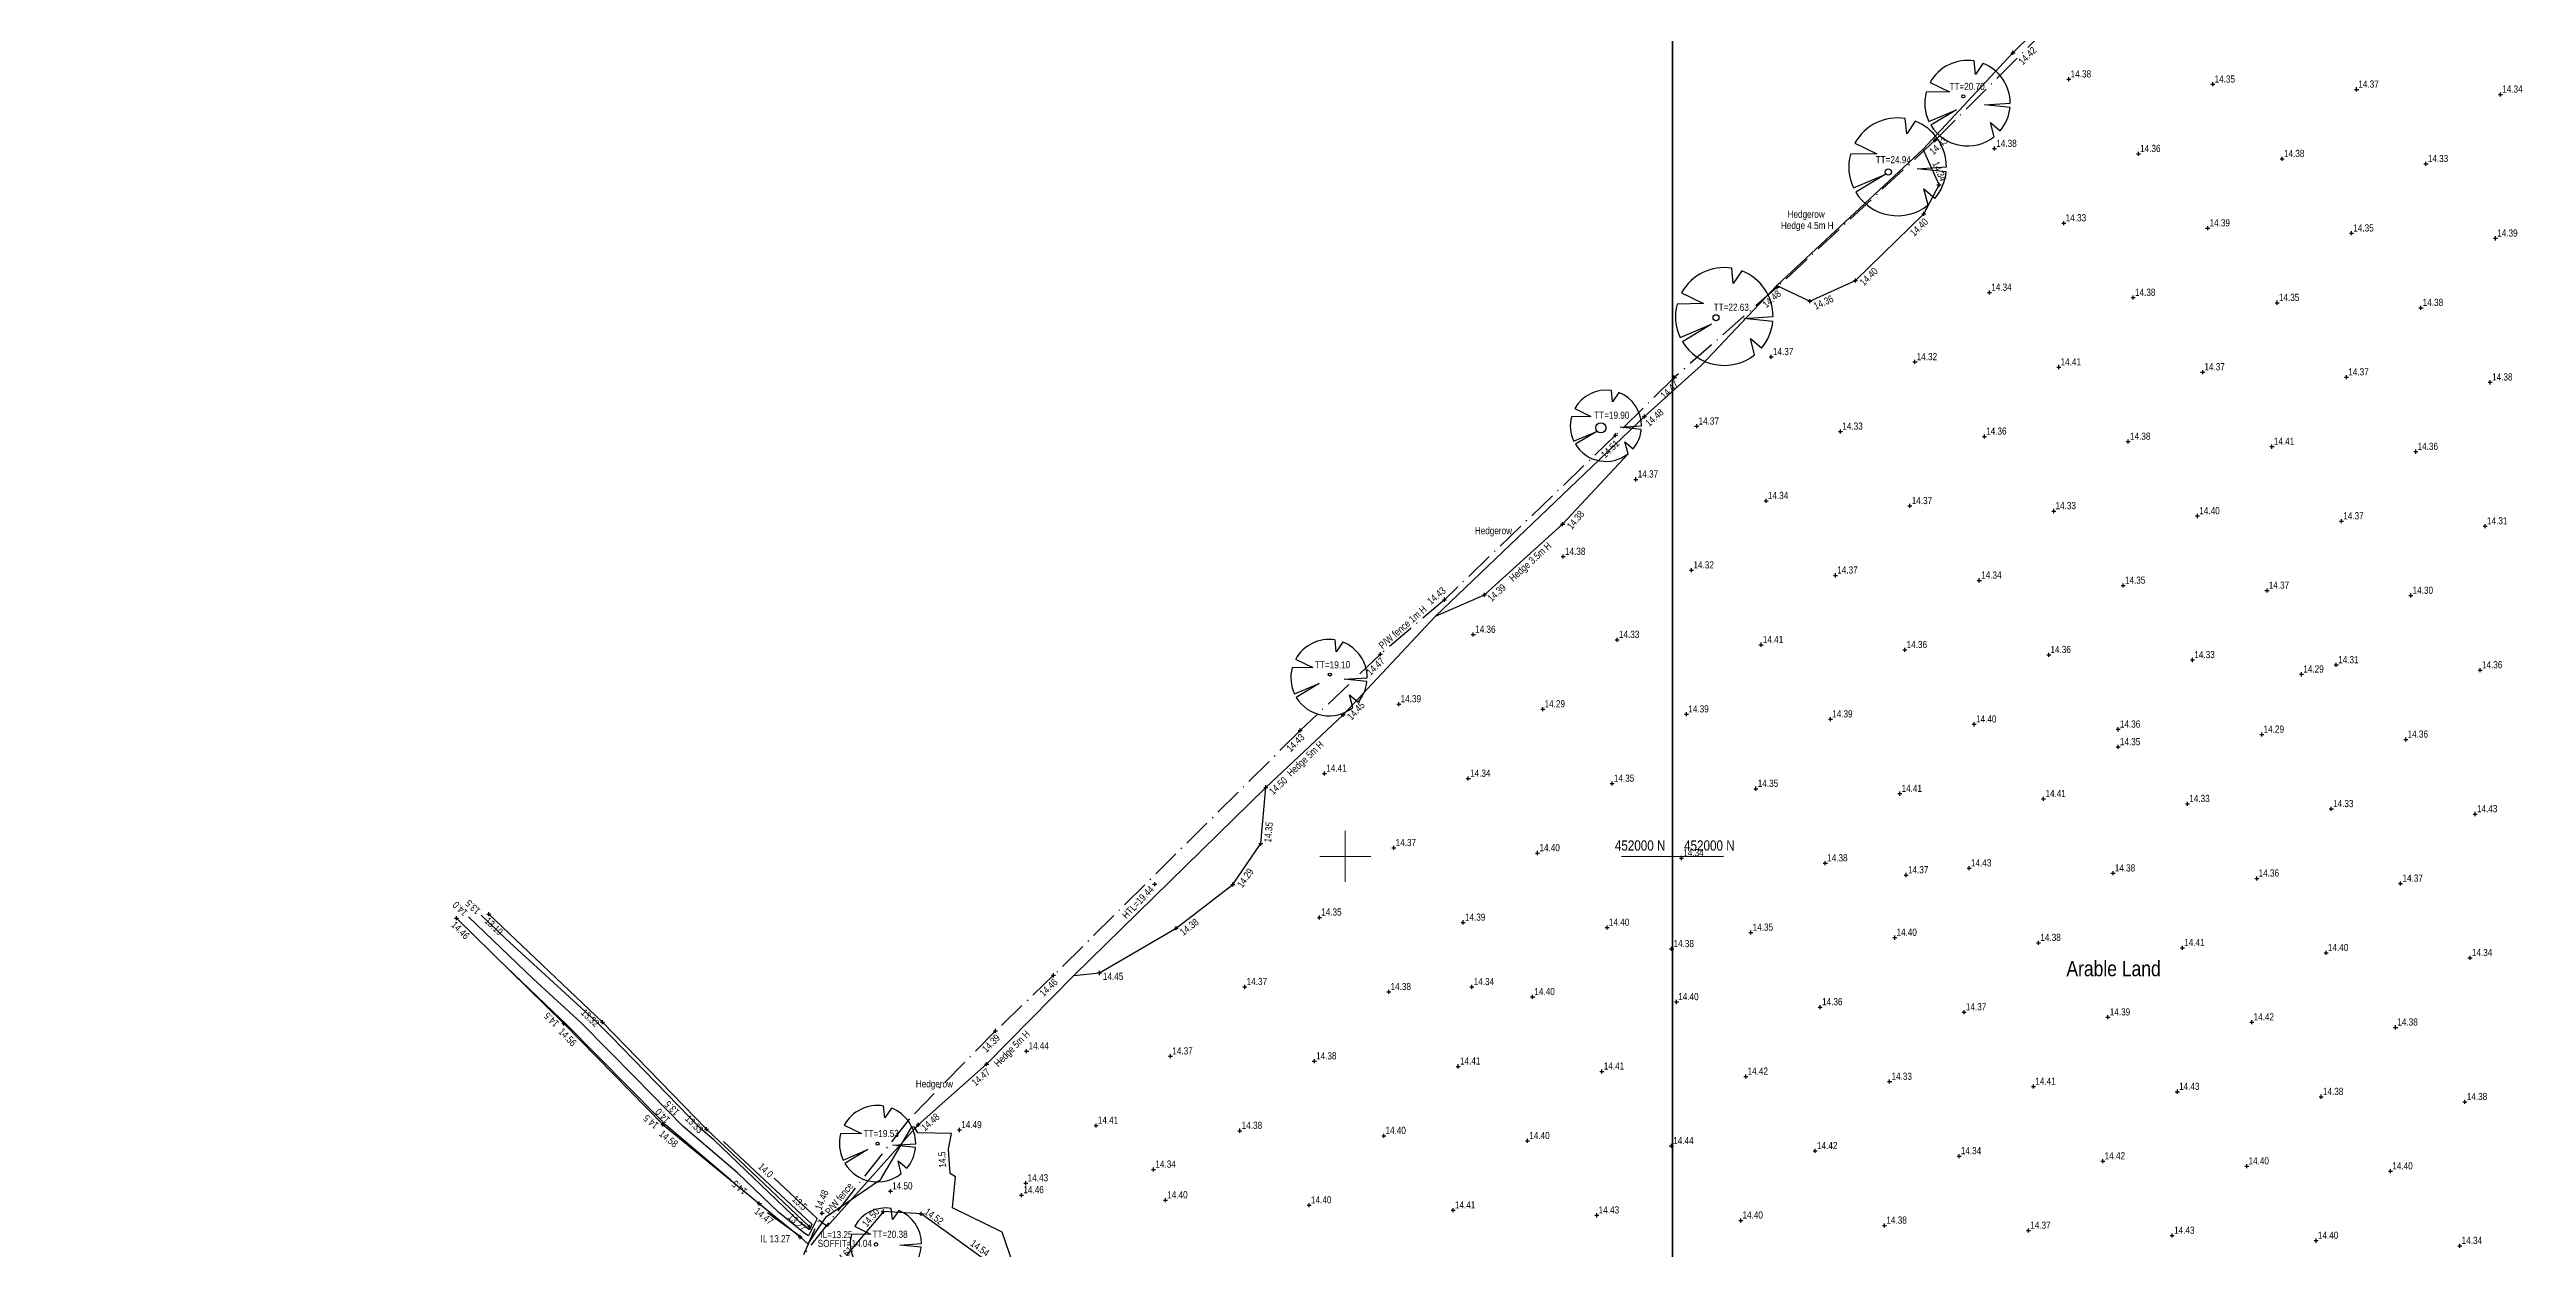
# Model space of a CAD drawing. Extents: x 452260 to 454003, y 451265 to 453203.
# Drawn here: x 453272.7 to 453516.1, y 451961.5 to 452079.2 of the extents above; entities that cross this region are included whole.
import ezdxf
from ezdxf.enums import TextEntityAlignment as Align

# ---------------------------------------------------------------- set-up
doc = ezdxf.new("R2010")
doc.units = 0
doc.header["$LTSCALE"] = 0.7
doc.header["$MEASUREMENT"] = 0
doc.header["$PDMODE"] = 2
doc.header["$PDSIZE"] = 0.2
doc.linetypes.add('Dash-Dot', pattern=[6, 4, -1, 0, -1])
doc.linetypes.add('DASHED', pattern=[5442.857143, 3628.571429, -1814.285714])
for name, color, linetype, lineweight in [('Border', 7, 'Continuous', 25), ('FFS_Tree Top Levels', 94, 'Continuous', 25), ('FPS_Bottom of Bank', 7, 'DASHED', 25), ('FPS_Contours-Minor', 184, 'Continuous', 25), ('FPS_Fence', 42, 'Dash-Dot', 25), ('FPS_Grid', 7, 'Continuous', 13), ('FPS_Hedge', 86, 'Continuous', 25), ('FPS_Hedge Top Level', 7, 'Continuous', 25), ('FPS_Invert Level', 7, 'Continuous', 25), ('FPS_Levels', 7, 'Continuous', 25), ('FPS_Spot Levels', 7, 'Continuous', 25), ('FPS_Text', 7, 'Continuous', 25), ('FPS_Top of Bank', 7, 'DASHED', 25), ('FPS_Trees', 77, 'Continuous', 25)]:
    doc.layers.add(name, color=color, linetype=linetype, lineweight=lineweight)
doc.styles.add('Default', font='ARIALN.TTF')
doc.styles.get("Standard").update_dxf_attribs({"font": 'ARIALN.TTF'})

msp = doc.modelspace()

# ---------------------------------------------------------------- linework, layer by layer
at = {"layer": 'Border'}
for points in [[(452893.52, 452312.76), (453432.15, 452312.76), (453432.15, 451898.65), (452893.52, 451898.65)], [(453432.15, 452312.76), (453970.77, 452312.76), (453970.77, 451898.65), (453432.15, 451898.65)]]:
    msp.add_lwpolyline(points, close=True, dxfattribs=at)
at = {"layer": 'FPS_Bottom of Bank'}
msp.add_polyline3d([(453347.35, 451963.62, 13.27), (453337.23, 451973.22, 13.33), (453327.02, 451983.71, 13.32), (453315.85, 451994.32, 13.19)], dxfattribs=at)
for p in [(453315.85, 451994.32, 13.19), (453327.02, 451983.71, 13.32), (453337.23, 451973.22, 13.33), (453347.35, 451963.62, 13.27)]:
    msp.add_point(p, dxfattribs=at)
at = {"layer": 'FPS_Contours-Minor', "flags": 128}
for points, elevation in [([(453338.91, 451972.01), (453347.59, 451963.88), (453347.36, 451963.32), (453347.18, 451963.43), (453346.39, 451964.07), (453338, 451972.13), (453336.65, 451973.28), (453327.85, 451982.3), (453326.48, 451983.69), (453317.51, 451991.91), (453315.08, 451994.23)], 13.5), ([(453343.87, 451968.4), (453348.1, 451964.44), (453347.27, 451962.74), (453346.81, 451963.03), (453344.34, 451965.01), (453340.29, 451968.91), (453334.93, 451973.46), (453330.22, 451978.29), (453324.93, 451983.64), (453320.21, 451987.98), (453313.83, 451994.07)], 14), ([(453339.62, 451968.2), (453333.21, 451973.64), (453332.58, 451974.28), (453323.39, 451983.6), (453322.9, 451984.04), (453316.77, 451989.91)], 14.5), ([(453368.02, 451958.04), (453366.29, 451963.11), (453361.41, 451965.47), (453361.69, 451968.53), (453361.18, 451968.87), (453361.02, 451971.25), (453361.29, 451972.79), (453358.01, 451972.86), (453357.68, 451973.4), (453357.39, 451973.44), (453354.44, 451968.47), (453354.3, 451968.17), (453354.23, 451968.16), (453348.91, 451964.53), (453348.26, 451963.57), (453347.18, 451961.95), (453346.44, 451962.62), (453346.07, 451962.92), (453343.21, 451964.99)], 14.5)]:
    msp.add_lwpolyline(points, dxfattribs=dict(at, elevation=elevation))
at = {"layer": 'FPS_Fence'}
for p, q in [((453472.1, 452084.47, 14.39), (453457.97, 452070.35, 14.43)), ((453457.97, 452070.35, 14.43), (453442.44, 452055.92, 14.48)), ((453442.44, 452055.92, 14.48), (453432.33, 452047.03, 14.47)), ((453432.33, 452047.03, 14.47), (453426.55, 452041.36, 14.51)), ((453426.55, 452041.36, 14.51), (453409.74, 452025.21, 14.43)), ((453409.74, 452025.21, 14.43), (453403.46, 452019.85, 14.47)), ((453403.46, 452019.85, 14.47), (453395.57, 452012.36, 14.43)), ((453395.57, 452012.36, 14.43), (453371.33, 451988.32, 14.46)), ((453371.33, 451988.32, 14.46), (453365.64, 451982.86, 14.39)), ((453365.64, 451982.86, 14.39), (453357.13, 451974.19, 14.44)), ((453357.13, 451974.19, 14.44), (453346.78, 451960.9, 14.65))]:
    msp.add_line(p, q, dxfattribs=at)
msp.add_polyline3d([(453346.78, 451960.9, 14.65), (453348.59, 451964.97, 14.48)], dxfattribs=at)
for p in [(453457.97, 452070.35, 14.43), (453442.44, 452055.92, 14.48), (453432.33, 452047.03, 14.47), (453426.55, 452041.36, 14.51), (453409.74, 452025.21, 14.43), (453403.46, 452019.85, 14.47), (453395.57, 452012.36, 14.43), (453371.33, 451988.32, 14.46), (453365.64, 451982.86, 14.39), (453348.59, 451964.97, 14.48)]:
    msp.add_point(p, dxfattribs=at)
at = {"layer": 'FPS_Grid'}
for p, q in [((453400, 451997.5), (453400, 452002.5)), ((453397.5, 452000), (453402.5, 452000)), ((453427.15, 452000), (453432.15, 452000)), ((453432.15, 452000), (453437.15, 452000))]:
    msp.add_line(p, q, dxfattribs=at)
at = {"layer": 'FPS_Hedge'}
for p, q in [((453465.61, 452078.91, 14.42), (453473.74, 452086.97, 14.36)), ((453456.8, 452069.46, 14.48), (453465.61, 452078.91, 14.42)), ((453442.42, 452056.08, 14.5), (453456.8, 452069.46, 14.48)), ((453458.34, 452065.94, 14.34), (453456.8, 452069.46, 14.48)), ((453456.86, 452063.11, 14.39), (453458.34, 452065.94, 14.34)), ((453450.14, 452056.57, 14.4), (453456.86, 452063.11, 14.39)), ((453435, 452048.24, 14.49), (453442.42, 452056.08, 14.5)), ((453442.42, 452056.08, 14.5), (453445.66, 452054.52, 14.36)), ((453445.66, 452054.52, 14.36), (453450.14, 452056.57, 14.4)), ((453429.39, 452043.21, 14.48), (453435, 452048.24, 14.49)), ((453408.88, 452023.59, 14.41), (453429.39, 452043.21, 14.48)), ((453421.36, 452032.62, 14.38), (453427.78, 452039.54, 14.39)), ((453413.69, 452025.68, 14.39), (453421.36, 452032.62, 14.38)), ((453399.79, 452013.9, 14.45), (453408.88, 452023.59, 14.41)), ((453408.88, 452023.59, 14.41), (453413.69, 452025.68, 14.39)), ((453392.2, 452006.78, 14.5), (453399.79, 452013.9, 14.45)), ((453373.32, 451988.29, 14.47), (453392.2, 452006.78, 14.5)), ((453391.7, 452001.25, 14.35), (453392.2, 452006.78, 14.5)), ((453388.96, 451997.25, 14.29), (453391.7, 452001.25, 14.35)), ((453383.38, 451992.96, 14.38), (453388.96, 451997.25, 14.29)), ((453375.85, 451988.55, 14.43), (453383.38, 451992.96, 14.38)), ((453364.76, 451979.6, 14.47), (453373.32, 451988.29, 14.47)), ((453373.32, 451988.29, 14.47), (453375.85, 451988.55, 14.43)), ((453358.02, 451973.64, 14.48), (453364.76, 451979.6, 14.47)), ((453358.02, 451973.64, 14.48), (453349.08, 451963.65, 14.71)), ((453354.61, 451965.11, 14.5), (453350.96, 451960.81, 14.66)), ((453358.34, 451964.9, 14.52), (453354.61, 451965.11, 14.5)), ((453364.79, 451960.24, 14.54), (453358.34, 451964.9, 14.52)), ((453349.08, 451963.65, 14.71), (453348.26, 451964.26, 14.69))]:
    msp.add_line(p, q, dxfattribs=at)
for p in [(453465.61, 452078.91, 14.42), (453458.34, 452065.94, 14.34), (453456.86, 452063.11, 14.39), (453450.14, 452056.57, 14.4), (453445.66, 452054.52, 14.36), (453429.39, 452043.21, 14.48), (453421.36, 452032.62, 14.38), (453413.69, 452025.68, 14.39), (453399.79, 452013.9, 14.45), (453392.2, 452006.78, 14.5), (453391.7, 452001.25, 14.35), (453381.27, 451997.28, 19.44), (453388.96, 451997.25, 14.29), (453383.38, 451992.96, 14.38), (453375.85, 451988.55, 14.43), (453364.76, 451979.6, 14.47), (453358.02, 451973.64, 14.48), (453354.61, 451965.11, 14.5), (453358.34, 451964.9, 14.52)]:
    msp.add_point(p, dxfattribs=at)
at = {"layer": 'FPS_Invert Level'}
msp.add_point((453347.35, 451963.63, 13.27), dxfattribs=at)
at = {"layer": 'FPS_Spot Levels'}
for p in [(453471.11, 452076.32, 14.38), (453485.24, 452075.83, 14.35), (453499.38, 452075.33, 14.37), (453513.51, 452074.83, 14.34), (453463.79, 452069.51, 14.38), (453477.93, 452069.01, 14.36), (453492.06, 452068.51, 14.38), (453506.19, 452068.01, 14.33), (453470.61, 452062.19, 14.33), (453484.74, 452061.69, 14.39), (453498.88, 452061.2, 14.35), (453513.01, 452060.7, 14.39), (453463.3, 452055.37, 14.34), (453477.43, 452054.88, 14.38), (453491.56, 452054.38, 14.35), (453505.7, 452053.88, 14.38), (453441.85, 452049.05, 14.37), (453455.98, 452048.56, 14.32), (453470.11, 452048.06, 14.41), (453484.25, 452047.56, 14.37), (453498.38, 452047.06, 14.37), (453512.51, 452046.56, 14.38), (453434.53, 452042.24, 14.37), (453448.66, 452041.74, 14.33), (453462.8, 452041.24, 14.36), (453476.93, 452040.74, 14.38), (453491.06, 452040.24, 14.41), (453505.2, 452039.75, 14.36), (453428.56, 452037.03, 14.37), (453441.35, 452034.92, 14.34), (453455.48, 452034.42, 14.37), (453469.62, 452033.92, 14.33), (453483.75, 452033.43, 14.4), (453497.88, 452032.93, 14.37), (453512.02, 452032.43, 14.31), (453421.42, 452029.44, 14.38), (453434.03, 452028.1, 14.32), (453448.17, 452027.6, 14.37), (453462.3, 452027.11, 14.34), (453476.43, 452026.61, 14.35), (453490.57, 452026.11, 14.37), (453504.7, 452025.61, 14.3), (453412.58, 452021.78, 14.36), (453426.72, 452021.28, 14.33), (453440.85, 452020.79, 14.41), (453454.98, 452020.29, 14.36), (453469.12, 452019.79, 14.36), (453483.25, 452019.29, 14.33), (453497.38, 452018.8, 14.31), (453511.52, 452018.3, 14.36), (453493.96, 452017.88, 14.29), (453405.27, 452014.96, 14.39), (453419.4, 452014.47, 14.29), (453433.54, 452013.97, 14.39), (453447.67, 452013.47, 14.39), (453461.8, 452012.97, 14.4), (453475.94, 452012.48, 14.36), (453490.07, 452011.98, 14.29), (453504.2, 452011.48, 14.36), (453475.94, 452010.75, 14.35), (453397.95, 452008.15, 14.41), (453412.09, 452007.65, 14.34), (453426.22, 452007.15, 14.35), (453440.35, 452006.65, 14.35), (453454.49, 452006.16, 14.41), (453468.62, 452005.66, 14.41), (453482.75, 452005.16, 14.33), (453496.89, 452004.66, 14.33), (453511.02, 452004.16, 14.43), (453404.77, 452000.83, 14.37), (453418.9, 452000.33, 14.4), (453433.04, 451999.84, 14.34), (453447.17, 451999.34, 14.38), (453461.3, 451998.84, 14.43), (453455.11, 451998.17, 14.37), (453475.44, 451998.34, 14.38), (453489.57, 451997.84, 14.36), (453503.7, 451997.35, 14.37), (453397.46, 451994.01, 14.35), (453411.59, 451993.52, 14.39), (453425.72, 451993.02, 14.4), (453439.86, 451992.52, 14.35), (453453.99, 451992.02, 14.4), (453468.12, 451991.52, 14.38), (453432.07, 451990.92, 14.38), (453482.26, 451991.03, 14.41), (453496.39, 451990.53, 14.4), (453510.52, 451990.03, 14.34), (453390.14, 451987.2, 14.37), (453404.27, 451986.7, 14.38), (453412.44, 451987.19, 14.34), (453418.41, 451986.2, 14.4), (453432.54, 451985.7, 14.4), (453446.67, 451985.2, 14.36), (453460.81, 451984.71, 14.37), (453474.94, 451984.21, 14.39), (453489.07, 451983.71, 14.42), (453503.21, 451983.21, 14.38), (453368.69, 451980.88, 14.44), (453382.82, 451980.38, 14.37), (453396.96, 451979.88, 14.38), (453411.09, 451979.38, 14.41), (453425.22, 451978.88, 14.41), (453439.36, 451978.39, 14.42), (453453.49, 451977.89, 14.33), (453467.62, 451977.39, 14.41), (453481.76, 451976.89, 14.43), (453495.89, 451976.4, 14.38), (453510.02, 451975.9, 14.38), (453362.08, 451973.13, 14.49), (453375.51, 451973.56, 14.41), (453389.64, 451973.06, 14.38), (453403.78, 451972.56, 14.4), (453417.91, 451972.07, 14.4), (453432.04, 451971.57, 14.44), (453446.18, 451971.07, 14.42), (453460.31, 451970.57, 14.34), (453474.44, 451970.08, 14.42), (453488.58, 451969.58, 14.4), (453368.61, 451967.91, 14.43), (453381.16, 451969.26, 14.34), (453502.71, 451969.08, 14.4), (453355.3, 451967.12, 14.5), (453368.19, 451966.74, 14.46), (453382.33, 451966.24, 14.4), (453396.46, 451965.75, 14.4), (453410.59, 451965.25, 14.41), (453424.73, 451964.75, 14.43), (453438.86, 451964.25, 14.4), (453452.99, 451963.76, 14.38), (453467.13, 451963.26, 14.37), (453481.26, 451962.76, 14.43), (453495.39, 451962.26, 14.4), (453509.53, 451961.76, 14.34)]:
    msp.add_point(p, dxfattribs=at)
at = {"layer": 'FPS_Top of Bank'}
msp.add_polyline3d([(453312.67, 451993.92, 14.46), (453323.21, 451983.59, 14.56), (453332.95, 451973.66, 14.58), (453342.42, 451965.9, 14.47), (453346.44, 451962.62, 14.5)], dxfattribs=at)
for p in [(453312.67, 451993.92, 14.46), (453323.21, 451983.59, 14.56), (453332.95, 451973.66, 14.58), (453342.42, 451965.9, 14.47), (453346.44, 451962.62, 14.5)]:
    msp.add_point(p, dxfattribs=at)
at = {"layer": 'FPS_Trees', "color": 77, "linetype": 'Continuous', "lineweight": 25}
for points in [[(453462.66, 452077.88, 14.38), (453461.92, 452076.8, 14.38), (453461.8, 452078.12, 14.38)], [(453457.47, 452076.01, 14.38), (453459.36, 452075.08, 14.38), (453457.08, 452075.04, 14.38)], [(453456.01, 452072.2, 14.41), (453455.17, 452070.96, 14.41), (453455.02, 452072.47, 14.41)], [(453457.34, 452072.17, 14.38), (453460.06, 452073.32, 14.38), (453457.54, 452071.8, 14.38)], [(453465.32, 452073.55, 14.38), (453462.81, 452073.8, 14.38), (453465.34, 452073.97, 14.38)], [(453463.75, 452070.67, 14.38), (453463.39, 452072.07, 14.38), (453464.35, 452071.26, 14.38)], [(453450.08, 452070.06, 14.41), (453452.24, 452069, 14.41), (453449.63, 452068.95, 14.41)], [(453459.05, 452067.24, 14.41), (453456.18, 452067.53, 14.41), (453459.07, 452067.72, 14.41)], [(453449.93, 452065.67, 14.41), (453453.04, 452066.98, 14.41), (453450.16, 452065.25, 14.41)], [(453457.26, 452063.96, 14.41), (453456.84, 452065.56, 14.41), (453457.94, 452064.63, 14.41)], [(453438.98, 452057.5, 14.44), (453438.13, 452056.26, 14.44), (453437.99, 452057.76, 14.44)], [(453433.05, 452055.36, 14.44), (453435.2, 452054.29, 14.44), (453432.6, 452054.25, 14.44)], [(453442.01, 452052.54, 14.44), (453439.15, 452052.83, 14.44), (453442.04, 452053.02, 14.44)], [(453432.9, 452050.97, 14.44), (453436, 452052.28, 14.44), (453433.12, 452050.55, 14.44)], [(453440.22, 452049.26, 14.44), (453439.81, 452050.86, 14.44), (453440.91, 452049.93, 14.44)], [(453426.88, 452045.55, 14.39), (453426.26, 452044.65, 14.39), (453426.16, 452045.75, 14.39)], [(453422.55, 452043.99, 14.39), (453424.12, 452043.21, 14.39), (453422.22, 452043.18, 14.39)], [(453422.44, 452040.79, 14.39), (453424.71, 452041.74, 14.39), (453422.61, 452040.48, 14.39)], [(453429.09, 452041.94, 14.39), (453427, 452042.15, 14.39), (453429.11, 452042.29, 14.39)], [(453427.78, 452039.54, 14.39), (453427.48, 452040.71, 14.39), (453428.28, 452040.03, 14.39)], [(453399.76, 452021.05, 14.47), (453399.1, 452020.08, 14.47), (453398.99, 452021.26, 14.47)], [(453395.12, 452019.38, 14.47), (453396.81, 452018.55, 14.47), (453394.77, 452018.51, 14.47)], [(453395.01, 452015.95, 14.47), (453397.43, 452016.97, 14.47), (453395.18, 452015.62, 14.47)], [(453402.13, 452017.18, 14.47), (453399.89, 452017.4, 14.47), (453402.15, 452017.55, 14.47)], [(453400.73, 452014.61, 14.47), (453400.41, 452015.86, 14.47), (453401.27, 452015.14, 14.47)], [(453355.4, 451975.28, 14.49), (453354.74, 451974.31, 14.49), (453354.63, 451975.49, 14.49)], [(453350.77, 451973.61, 14.49), (453352.45, 451972.78, 14.49), (453350.41, 451972.74, 14.49)], [(453350.65, 451970.18, 14.49), (453353.08, 451971.2, 14.49), (453350.83, 451969.85, 14.49)], [(453357.77, 451971.41, 14.49), (453355.53, 451971.63, 14.49), (453357.79, 451971.78, 14.49)], [(453356.37, 451968.84, 14.49), (453356.05, 451970.09, 14.49), (453356.91, 451969.37, 14.49)], [(453356.12, 451965.23, 14.55), (453355.5, 451964.33, 14.55), (453355.39, 451965.43, 14.55)], [(453351.79, 451963.68, 14.55), (453353.36, 451962.9, 14.55), (453351.46, 451962.86, 14.55)], [(453358.33, 451961.62, 14.55), (453356.24, 451961.83, 14.55), (453358.35, 451961.97, 14.55)]]:
    msp.add_polyline3d(points, dxfattribs=at)
at = {"layer": 'FPS_Trees', "color": 42, "linetype": 'Continuous', "lineweight": 25}
for centre, radius in [((453460.73, 452074.65, 14.38), 0.15), ((453453.36, 452067.21, 14.41), 0.3), ((453436.44, 452052.9, 14.44), 0.3), ((453425.12, 452042.09, 14.39), 0.5), ((453398.48, 452017.86, 14.47), 0.15), ((453354.04, 451971.78, 14.49), 0.15), ((453353.88, 451961.89, 14.55), 0.175)]:
    msp.add_circle(centre, radius, dxfattribs=at)
at = {"layer": 'FPS_Trees', "color": 77, "linetype": 'Continuous', "lineweight": 25}
for centre, radius, start, end in [((453461.14, 452073.97, 14.38), 4.2, 80.968, 150.872), ((453461.14, 452073.97, 14.38), 4.2, 0, 68.758), ((453461.14, 452073.97, 14.38), 4.2, 165.198, 205.304), ((453454.27, 452067.72, 14.41), 4.8, 80.968, 150.872), ((453454.27, 452067.72, 14.41), 4.8, 0, 68.758), ((453461.14, 452073.97, 14.38), 4.2, 319.896, 354.273), ((453461.14, 452073.97, 14.38), 4.2, 211.031, 308.435), ((453454.27, 452067.72, 14.41), 4.8, 165.198, 205.304), ((453454.27, 452067.72, 14.41), 4.8, 319.896, 354.273), ((453454.27, 452067.72, 14.41), 4.8, 211.031, 308.435), ((453437.24, 452053.02, 14.44), 4.8, 80.968, 150.872), ((453437.24, 452053.02, 14.44), 4.8, 0, 68.758), ((453437.24, 452053.02, 14.44), 4.8, 165.198, 205.304), ((453437.24, 452053.02, 14.44), 4.8, 319.896, 354.273), ((453437.24, 452053.02, 14.44), 4.8, 211.031, 308.435), ((453425.61, 452042.29, 14.39), 3.5, 80.968, 150.872), ((453425.61, 452042.29, 14.39), 3.5, 0, 68.758), ((453425.61, 452042.29, 14.39), 3.5, 165.198, 205.304), ((453425.61, 452042.29, 14.39), 3.5, 211.031, 308.435), ((453425.61, 452042.29, 14.39), 3.5, 319.896, 354.273), ((453398.4, 452017.55, 14.47), 3.75, 80.968, 150.872), ((453398.4, 452017.55, 14.47), 3.75, 0, 68.758), ((453398.4, 452017.55, 14.47), 3.75, 165.198, 205.304), ((453398.4, 452017.55, 14.47), 3.75, 319.896, 354.273), ((453398.4, 452017.55, 14.47), 3.75, 211.031, 308.435), ((453354.04, 451971.78, 14.49), 3.75, 80.968, 150.872), ((453354.04, 451971.78, 14.49), 3.75, 0, 68.758), ((453354.04, 451971.78, 14.49), 3.75, 165.198, 205.304), ((453354.04, 451971.78, 14.49), 3.75, 211.031, 308.435), ((453354.04, 451971.78, 14.49), 3.75, 319.896, 354.273), ((453354.85, 451961.97, 14.55), 3.5, 80.968, 150.872), ((453354.85, 451961.97, 14.55), 3.5, 0, 68.758), ((453354.85, 451961.97, 14.55), 3.5, 165.198, 205.304), ((453354.85, 451961.97, 14.55), 3.5, 319.896, 354.273)]:
    msp.add_arc(centre, radius, start, end, dxfattribs=at)

# ---------------------------------------------------------------- texts
at = {"layer": 'FFS_Tree Top Levels', "style": 'Default'}
for s, p in [('TT=20.70', (453459.37, 452075.27)), ('TT=24.94', (453452.12, 452068.08)), ('TT=22.63', (453436.2, 452053.58)), ('TT=19.90', (453424.46, 452042.98)), ('TT=19.10', (453397.02, 452018.47)), ('TT=19.53', (453352.67, 451972.44)), ('TT=20.38', (453353.54, 451962.54))]:
    msp.add_text(s, height=0.7, dxfattribs=at).set_placement(p)
at = {"layer": 'FPS_Contours-Minor', "style": 'Default'}
for s, p in [('14.0', (453313.58, 451994.31, 14)), ('13.5', (453314.83, 451994.47, 13.5))]:
    msp.add_text(s, height=0.7, rotation=136.3113, dxfattribs=at).set_placement(p, align=Align.MIDDLE_LEFT)
for s, rotation, p in [('14.5', 136.3113, (453322.23, 451984.21, 14.5)), ('14.0', 134.3008, (453333.17, 451974.76, 14)), ('13.5', 134.3008, (453334.08, 451975.51, 13.5)), ('14.5', 139.6618, (453332, 451974.2, 14.5)), ('14.5', 93.8461, (453360.74, 451970.24, 14.5)), ('13.5', 316.9223, (453346.15, 451965.71, 13.5))]:
    msp.add_text(s, height=0.7, rotation=rotation, dxfattribs=at).set_placement(p, align=Align.CENTER)
for s, rotation, p in [('14.0', 316.9223, (453343.62, 451968.64, 14)), ('14.5', 139.6618, (453339.88, 451967.97, 14.5))]:
    msp.add_text(s, height=0.7, rotation=rotation, dxfattribs=at).set_placement(p, align=Align.MIDDLE_RIGHT)
at = {"layer": 'FPS_Grid'}
for p in [(453426.49, 452000.57), (453433.29, 452000.57)]:
    msp.add_text('452000 N', height=1, dxfattribs=at).set_placement(p)
at = {"layer": 'FPS_Hedge Top Level'}
msp.add_text('Hedge 4.5m H', height=0.7, dxfattribs=at).set_placement((453447.98, 452062.32), align=Align.TOP_RIGHT)
for s, rotation, p in [('Hedge 3.5m H', 42.14, (453416.49, 452026.93)), ('Hedge 5m H', 43.1978, (453394.66, 452007.8)), ('Hedge 5m H', 45.4849, (453365.91, 451979.28))]:
    msp.add_text(s, height=0.7, rotation=rotation, dxfattribs=at).set_placement(p)
at = {"layer": 'FPS_Hedge Top Level', "style": 'Default'}
msp.add_text('HTL=19.44', height=0.7, rotation=46.2318, dxfattribs=at).set_placement((453380.75, 451997.18), align=Align.TOP_RIGHT)
at = {"layer": 'FPS_Invert Level', "style": 'Default'}
for s, p in [('IL 13.27', (453342.55, 451962.1, 13.27)), ('IL=13.25', (453348.43, 451962.51, 13.25))]:
    msp.add_text(s, height=0.7, dxfattribs=at).set_placement(p)
at = {"layer": 'FPS_Levels'}
for s, rotation, p in [('14.42', 44.7417, (453466.56, 452077.67)), ('14.40', 44.2097, (453450.96, 452055.99)), ('14.36', 24.6306, (453446.22, 452053.68)), ('14.48', 41.9081, (453429.86, 452042.17)), ('14.38', 50.6072, (453422.26, 452032.05)), ('14.39', 42.1626, (453414.37, 452024.96)), ('14.45', 46.814, (453400.61, 452013.32)), ('14.50', 43.1978, (453392.91, 452005.99)), ('14.35', 84.8252, (453392.71, 452001.34)), ('14.29', 55.6284, (453389.89, 451996.85)), ('14.38', 37.5795, (453384.08, 451992.18)), ('14.47', 41.0685, (453363.66, 451977.39)), ('14.48', 41.4501, (453358.71, 451972.98))]:
    msp.add_text(s, height=0.7, rotation=rotation, dxfattribs=at).set_placement(p)
for s, rotation, p in [('14.43', 42.8899, (453458.78, 452070.72)), ('14.34', -66.3706, (453459.12, 452066.51)), ('14.40', 43.9632, (453456.85, 452062.74)), ('14.48', 41.3208, (453442.42, 452055.67)), ('14.47', 44.4492, (453432.32, 452046.78)), ('14.51', 43.8477, (453426.5, 452040.96)), ('14.43', 40.5215, (453409.49, 452026.52)), ('14.47', 43.4689, (453403.45, 452019.6)), ('14.43', 44.7662, (453395.56, 452012.12)), ('14.46', 43.8382, (453371.32, 451988.07)), ('14.39', 45.5335, (453365.64, 451982.61)), ('14.50', 49.6355, (453353.74, 451965.52)), ('14.52', 324.1617, (453360.61, 451964.34)), ('14.61', 45.7747, (453351.19, 451961.77)), ('14.54', -35.8383, (453365.12, 451961.23))]:
    msp.add_text(s, height=0.7, rotation=rotation, dxfattribs=at).set_placement(p, align=Align.TOP_RIGHT)
at = {"layer": 'FPS_Levels', "style": 'Default'}
for s, rotation, p in [('14.46', 315.6003, (453312.09, 451993.2, 14.46)), ('14.56', 314.4304, (453322.63, 451982.72, 14.56)), ('14.58', 320.6674, (453332.51, 451972.64, 14.58)), ('14.47', 320.7905, (453341.87, 451965.03, 14.47)), ('14.48', 68.2135, (453348.5, 451965.2, 14.48))]:
    msp.add_text(s, height=0.7, rotation=rotation, dxfattribs=at).set_placement(p)
for s, rotation, p in [('13.19', 316.4461, (453317.31, 451992.7, 13.19)), ('13.32', 316.4461, (453326.77, 451983.7, 13.32)), ('13.33', 314.2379, (453336.98, 451973.23, 13.33)), ('13.27', 316.5188, (453347.1, 451963.62, 13.27))]:
    msp.add_text(s, height=0.7, rotation=rotation, dxfattribs=at).set_placement(p, align=Align.TOP_RIGHT)
msp.add_text('SOFFIT=14.04', height=0.7, dxfattribs=at).set_placement((453348.16, 451961.64, 28.58))
at = {"layer": 'FPS_Spot Levels', "style": 'Default'}
for s, p in [('14.38', (453471.28, 452076.5, 14.38)), ('14.35', (453485.42, 452076, 14.35)), ('14.37', (453499.55, 452075.5, 14.37)), ('14.34', (453513.68, 452075.01, 14.34)), ('14.38', (453463.97, 452069.68, 14.38)), ('14.36', (453478.1, 452069.18, 14.36)), ('14.38', (453492.24, 452068.69, 14.38)), ('14.33', (453506.37, 452068.19, 14.33)), ('14.33', (453470.79, 452062.37, 14.33)), ('14.39', (453484.92, 452061.87, 14.39)), ('14.35', (453499.05, 452061.37, 14.35)), ('14.39', (453513.19, 452060.87, 14.39)), ('14.34', (453463.47, 452055.55, 14.34)), ('14.38', (453477.6, 452055.05, 14.38)), ('14.35', (453491.74, 452054.55, 14.35)), ('14.38', (453505.87, 452054.06, 14.38)), ('14.37', (453442.02, 452049.23, 14.37)), ('14.32', (453456.15, 452048.73, 14.32)), ('14.41', (453470.29, 452048.23, 14.41)), ('14.37', (453484.42, 452047.74, 14.37)), ('14.37', (453498.56, 452047.24, 14.37)), ('14.38', (453512.69, 452046.74, 14.38)), ('14.37', (453434.71, 452042.41, 14.37)), ('14.33', (453448.84, 452041.91, 14.33)), ('14.36', (453462.97, 452041.42, 14.36)), ('14.38', (453477.11, 452040.92, 14.38)), ('14.41', (453491.24, 452040.42, 14.41)), ('14.36', (453505.37, 452039.92, 14.36)), ('14.37', (453428.74, 452037.21, 14.37)), ('14.34', (453441.52, 452035.1, 14.34)), ('14.37', (453455.66, 452034.6, 14.37)), ('14.33', (453469.79, 452034.1, 14.33)), ('14.40', (453483.92, 452033.6, 14.4)), ('14.37', (453498.06, 452033.1, 14.37)), ('14.31', (453512.19, 452032.61, 14.31)), ('14.38', (453421.59, 452029.61, 14.38)), ('14.32', (453434.21, 452028.28, 14.32)), ('14.37', (453448.34, 452027.78, 14.37)), ('14.34', (453462.48, 452027.28, 14.34)), ('14.35', (453476.61, 452026.78, 14.35)), ('14.37', (453490.74, 452026.29, 14.37)), ('14.30', (453504.88, 452025.79, 14.3)), ('14.36', (453412.76, 452021.96, 14.36)), ('14.33', (453426.89, 452021.46, 14.33)), ('14.41', (453441.03, 452020.96, 14.41)), ('14.36', (453455.16, 452020.46, 14.36)), ('14.36', (453469.29, 452019.97, 14.36)), ('14.33', (453483.43, 452019.47, 14.33)), ('14.31', (453497.56, 452018.97, 14.31)), ('14.36', (453511.69, 452018.47, 14.36)), ('14.39', (453405.44, 452015.14, 14.39)), ('14.29', (453419.58, 452014.64, 14.29)), ('14.39', (453433.71, 452014.14, 14.39)), ('14.39', (453447.84, 452013.65, 14.39)), ('14.40', (453461.98, 452013.15, 14.4)), ('14.36', (453476.11, 452012.65, 14.36)), ('14.29', (453490.24, 452012.15, 14.29)), ('14.36', (453504.38, 452011.66, 14.36)), ('14.41', (453398.13, 452008.32, 14.41)), ('14.34', (453412.26, 452007.82, 14.34)), ('14.35', (453426.39, 452007.33, 14.35)), ('14.35', (453440.53, 452006.83, 14.35)), ('14.41', (453454.66, 452006.33, 14.41)), ('14.41', (453468.8, 452005.83, 14.41)), ('14.33', (453482.93, 452005.34, 14.33)), ('14.33', (453497.06, 452004.84, 14.33)), ('14.43', (453511.2, 452004.34, 14.43)), ('14.37', (453404.95, 452001.01, 14.37)), ('14.40', (453419.08, 452000.51, 14.4)), ('14.34', (453433.21, 452000.01, 14.34)), ('14.38', (453447.35, 451999.51, 14.38)), ('14.43', (453461.48, 451999.02, 14.43)), ('14.38', (453475.61, 451998.52, 14.38)), ('14.36', (453489.75, 451998.02, 14.36)), ('14.37', (453503.88, 451997.52, 14.37)), ('14.35', (453397.63, 451994.19, 14.35)), ('14.39', (453411.76, 451993.69, 14.39)), ('14.40', (453425.9, 451993.19, 14.4)), ('14.35', (453440.03, 451992.7, 14.35)), ('14.40', (453454.16, 451992.2, 14.4)), ('14.38', (453468.3, 451991.7, 14.38)), ('14.41', (453482.43, 451991.2, 14.41)), ('14.40', (453496.56, 451990.7, 14.4)), ('14.34', (453510.7, 451990.21, 14.34)), ('14.45', (453376.18, 451987.87, 14.45)), ('14.37', (453390.31, 451987.37, 14.37)), ('14.38', (453404.45, 451986.87, 14.38)), ('14.40', (453418.58, 451986.38, 14.4)), ('14.40', (453432.71, 451985.88, 14.4)), ('14.36', (453446.85, 451985.38, 14.36)), ('14.37', (453460.98, 451984.88, 14.37)), ('14.39', (453475.12, 451984.38, 14.39)), ('14.42', (453489.25, 451983.89, 14.42)), ('14.38', (453503.38, 451983.39, 14.38)), ('14.44', (453368.87, 451981.05, 14.44)), ('14.37', (453383, 451980.55, 14.37)), ('14.38', (453397.13, 451980.06, 14.38)), ('14.41', (453411.27, 451979.56, 14.41)), ('14.41', (453425.4, 451979.06, 14.41)), ('14.42', (453439.53, 451978.56, 14.42)), ('14.33', (453453.67, 451978.06, 14.33)), ('14.41', (453467.8, 451977.57, 14.41)), ('14.43', (453481.93, 451977.07, 14.43)), ('14.38', (453496.07, 451976.57, 14.38)), ('14.38', (453510.2, 451976.07, 14.38)), ('14.49', (453362.26, 451973.31, 14.49)), ('14.41', (453375.68, 451973.74, 14.41)), ('14.38', (453389.82, 451973.24, 14.38)), ('14.40', (453403.95, 451972.74, 14.4)), ('14.40', (453418.08, 451972.24, 14.4)), ('14.44', (453432.22, 451971.74, 14.44)), ('14.42', (453446.35, 451971.25, 14.42)), ('14.34', (453460.48, 451970.75, 14.34)), ('14.42', (453474.62, 451970.25, 14.42)), ('14.40', (453488.75, 451969.75, 14.4)), ('14.40', (453502.88, 451969.26, 14.4)), ('14.50', (453355.47, 451967.29, 14.5)), ('14.46', (453368.37, 451966.92, 14.46)), ('14.40', (453382.5, 451966.42, 14.4)), ('14.40', (453396.63, 451965.92, 14.4)), ('14.41', (453410.77, 451965.42, 14.41)), ('14.43', (453424.9, 451964.93, 14.43)), ('14.40', (453439.03, 451964.43, 14.4)), ('14.38', (453453.17, 451963.93, 14.38)), ('14.37', (453467.3, 451963.43, 14.37)), ('14.43', (453481.44, 451962.94, 14.43)), ('14.40', (453495.57, 451962.44, 14.4)), ('14.34', (453509.7, 451961.94, 14.34))]:
    msp.add_text(s, height=0.7, dxfattribs=at).set_placement(p)
at = {"layer": 'FPS_Spot Levels'}
for s, p in [('14.29', (453494.14, 452018.05)), ('14.35', (453476.11, 452010.92)), ('14.37', (453455.29, 451998.34)), ('14.38', (453432.25, 451991.09)), ('14.34', (453412.62, 451987.36)), ('14.34', (453381.34, 451969.43)), ('14.43', (453368.79, 451968.09))]:
    msp.add_text(s, height=0.7, dxfattribs=at).set_placement(p)
at = {"layer": 'FPS_Text'}
for s, height, p in [('Hedgerow', 0.7, (453443.46, 452062.72)), ('Hedgerow', 0.7, (453412.73, 452031.64)), ('Arable Land', 1.5, (453470.86, 451988.23)), ('Hedgerow', 0.7, (453357.8, 451977.31))]:
    msp.add_text(s, height=height, dxfattribs=at).set_placement(p)
for s, rotation, p in [('P/W fence 1m H', 40.9581, (453403.66, 452020.33)), ('P/W fence', 51.0704, (453349.37, 451964.73))]:
    msp.add_text(s, height=0.7, rotation=rotation, dxfattribs=at).set_placement(p)

doc.saveas('drawing.dxf')
